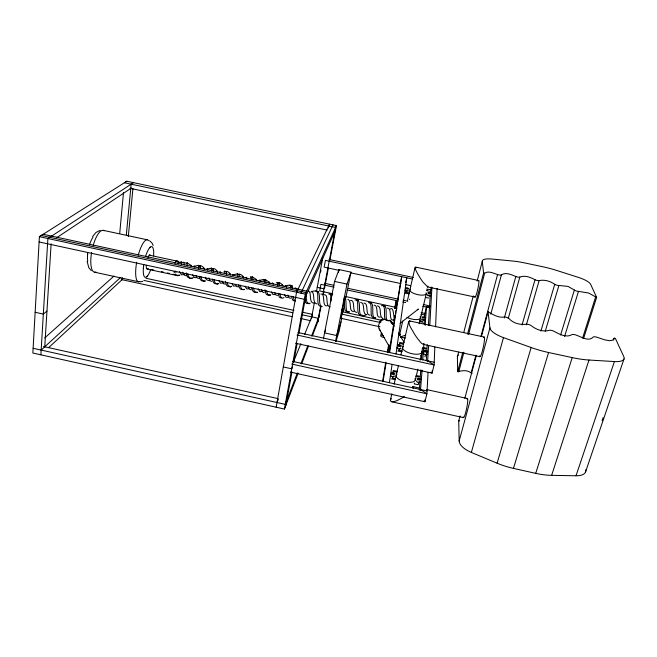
<?xml version="1.0" encoding="UTF-8"?>
<svg xmlns="http://www.w3.org/2000/svg" width="657" height="657" viewBox="0 0 657 657"><rect width="100%" height="100%" fill="white"/><g stroke="black" fill="none" stroke-linecap="round" stroke-linejoin="round"><path stroke-width="0.99" d="M198.726 268.45L198.537 265.313L193.643 266.438M187.253 265.978L187.179 262.866L186.9 263.211M416.546 267.736C412.35 265.773 419.051 275.891 419.659 277.172A16.482 3.195 59 0 0 422.952 282.05L427.674 286.937M399.029 345.492L399.973 345.697L399.029 345.508L399.727 342.453L403.628 343.266M392.582 373.414L393.502 373.677L392.574 373.472L393.256 370.499L397.099 371.295M434.819 347.068L434.113 364.947L432.076 373.11L295.551 343.241M435.607 326.825L437.119 288.349M432.175 370.885L432.076 373.11L430.696 372.199M425.892 349.097L422.911 348.448L423.051 347.635M87.471 256.173L87.619 254.004M428.044 372.552L426.902 393.806L424.923 401.739L290.328 372.067M427.576 361.752L428.66 345.533M429.801 325.092L431.92 287.29M425.038 399.752L424.923 401.739L423.954 401.066M40.882 354.821L47.879 238.524L51.591 236.101M416.119 376.395L416.316 375.64L416.144 376.404L419.067 377.085M426.286 360.865L427.255 344.654M428.405 325.396L430.228 294.993M430.351 292.965L431.222 287.043M44.709 347.454L51.115 243.829M585.757 469.804A19.784 8.738 19.9 0 1 576.025 475.767L551.634 475.356A44.914 20.006 18.7 0 1 535.71 473.36L513.446 468.392A44.594 20.08 18 0 1 497.111 463.201L471.365 452.443A19.176 8.878 17.1 0 1 459.161 441.003L458.734 420.866L459.719 420.882M420.48 390.554L422.065 370.203M422.771 360.011L423.896 343.71M425.169 325.371L426.434 307.033L429.998 306.54M419.297 390.299L419.889 382.119M420.119 379.056L420.784 369.85M421.523 359.625L422.336 348.374M424.118 323.835L424.414 319.745M424.562 317.701L424.865 313.611L426.434 307.033M391.252 398.536C387.942 403.694 396.294 401.37 398.397 399.883A18.938 6.521 -35.1 0 0 404.285 396.623L404.375 396.565M143.349 268.27L143.563 266.101M119.73 233.251L123.491 192.641M122.03 279.701L122.227 277.665M126.341 234.672L131.17 184.19M128.296 236.577L132.936 188.559M484.176 337.049L409.418 320.895C407.627 324.501 412.44 329.798 414.107 333.485A19.538 4.468 59.7 0 0 418.024 339.168C419.593 340.54 421.81 345.221 424.028 343.923M421.055 355.979L421.194 355.289M414.321 383.754L414.444 383.097M394.011 320.485L394.414 318.3M396.023 353.926L406.773 277.78L405.681 282.584M389.404 382.678L392.089 364.446M423.108 347.627L422.944 348.366M409.155 293.236L409.073 293.646M410.691 286.436L410.633 286.863M427.165 289.959L427.017 290.673L427.099 290.205M394.611 308.593C395.67 307.755 397.428 307.763 396.508 308.839M421.359 314.44L421.227 314.949L421.359 314.333M389.626 352.53L401.665 276.687L396.13 308.503M389.067 352.637L395.013 315.524M383.097 381.29L386.07 363.124M387.885 352.021L389.034 344.958M394.98 308.626L396.302 300.545L394.816 307.139M344.859 299.953L345.024 298.639L344.005 298.763M382.62 381.2L385.749 362.179M387.4 352.168L388.558 345.163M396.705 308.527L396.434 309.981M397.074 371.476L396.894 372.182L393.962 371.583M276.17 407.217L296.57 292.217L298.007 289.244M400.442 343.562L403.414 344.211L403.57 343.529M401.657 351.733L401.813 351.068M291.889 372.24L285.894 405.205L284.424 409.048L32.85 353.031L39.395 236.692L43.19 234.286L306.663 291.117L298.951 333.452M293.654 362.557L297.112 343.545M311.369 318.809L314.309 303.074M316.51 291.281L322.71 258.061M328.328 227.971L329.584 224.152L296.57 292.217M320.632 272.055L320.986 270.175M320.608 306.482L317.618 322.209L321.043 306.663M322.842 294.689L335.604 227.47L336.45 225.606L126.801 181.233L39.395 236.692L305.308 294.098L336.45 225.606L329.855 260.295M323.343 294.582L323.917 291.568M324.484 288.546L324.87 286.534L323.967 288.793L317.241 287.347M325.223 284.678L328.418 267.859M395.3 379.122L395.185 379.532M344.588 301.456L344.367 302.573M421.227 355.421L421.129 355.864M323.408 338.84L334.561 281.418L339.004 269.592L350.978 272.154L345.779 298.04M338.421 272.581L339.004 269.592M403.554 343.668L403.521 343.816M335.522 341.476L347.011 284.087L350.978 272.154M379.935 326.775L340.909 318.317L341.747 314.145L342.486 311.82L381.323 320.23M341.656 315.968L342.486 311.82M341.78 317.947L339.053 331.514L335.883 341.722M342.979 311.976L343.381 309.981M394.545 317.66L394.964 315.656M395.391 313.644L395.67 312.412M401.69 351.577L401.78 351.199M343.759 303.222L342.281 311.131M343.767 303.173L344.605 299.723M405.722 293.112L406.322 290.484M399.489 335.169L402.733 321.051M407.397 300.758L415.076 267.383M425.572 296.759L425.473 297.153M392.459 378.169L392.787 376.773M398.898 350.337L399.234 348.9M390.324 400.433L391.859 393.847M394.093 384.246L398.438 365.588M400.992 354.616L408.711 321.454M394.66 318.193C393.551 322.053 394.397 305.308 390.102 309.11M419.133 323.745L426.253 293.843M343.192 308.01L342.897 309.184M396.319 309.603L396.426 309.16M415.24 380.14L417.901 369.177M420.078 360.2L422.016 352.218M418.246 384.296L418.862 381.758M425.465 354.772L424.939 356.915M394.356 319.433L394.06 320.542M488.077 311.771C492.651 314.407 498.261 318.095 504.461 317.027A3.244 1.076 15 0 1 509.027 318.596C513.347 323.441 520.147 324.969 526.397 324.254A3.285 1.092 15.5 0 1 531.193 325.626C536.194 329.642 542.896 332.155 549.285 330.307A3.326 1.092 16 0 1 554.106 331.35C559.345 334.191 566.112 338.035 571.968 334.643A3.342 1.084 16.4 0 1 576.559 335.275C581.437 336.885 588.746 341.96 593.14 337.123A3.342 1.068 16.8 0 1 597.328 337.386L604.711 339.841L609.614 340.737L612.759 340.104L614.279 338.125L615.371 338.396L623.822 356.702A20.901 6.857 17.3 0 1 614.418 361.564L588.976 360.02A47.427 15.686 16.4 0 1 572.206 357.613L548.587 352.513A47.082 15.735 15.9 0 1 531.135 347.52L503.476 337.608A20.26 6.964 15.3 0 1 489.933 327.843L488.077 311.788L481.466 336.351M472.178 373.233A2.685 1.059 15.3 0 1 471.159 372.88C466.963 369.562 461.444 370.737 457.699 371.665L457.387 356.997L458.668 352.07M463.793 332.352L473.286 295.872M477.13 281.089L482.263 261.371A16.335 4.607 13.9 0 1 491.707 259.022L512.074 260.969A38.927 10.997 14.5 0 1 524.976 262.989L542.953 266.791A39.141 10.972 14.9 0 1 556.348 270.339L578.349 277.361A16.696 4.566 15.3 0 1 590.643 284.333L596.63 297.391L583.621 338.322M457.699 371.665L462.618 352.899M467.538 334.134L483.585 272.885L482.263 261.371M458.726 371.961L463.916 352.201M468.581 334.413L484.669 273.164C488.586 270.47 493.596 273.411 497.587 274.527A2.817 0.821 14.1 0 0 501.406 274.881C505.874 271.867 511.425 274.798 515.827 276.498A2.809 0.805 14.4 0 0 519.827 277.09C524.935 274.971 530.454 277.336 535.012 279.734A2.817 0.805 14.7 0 0 539.142 280.605C544.604 279.439 550.279 281.13 554.746 284.317A2.842 0.805 15.1 0 0 558.918 285.467L568.026 286.411L574.382 290.033A2.874 0.805 15.5 0 0 578.48 291.388L588.631 293.006L596.622 297.449M343.217 309.71L342.428 310.868L341.418 310.63M471.159 372.88L475.914 355.174M480.932 336.491L497.587 274.527M458.734 420.866L460.056 415.955M464.819 398.265L476.185 356.012M490.779 314.169L501.406 274.881M344.621 299.682L344.958 298.615M459.161 441.003L489.933 327.843M504.321 317.963L515.827 276.498M508.247 318.522L519.827 277.09M471.365 452.443L503.476 337.608M522.036 325.001L535.012 279.734M526.356 324.878L539.142 280.605M497.111 463.201L531.135 347.52M540.883 331.095L554.746 284.317M545.228 331.292L558.918 285.467M513.446 468.392L548.587 352.513M560.593 335.021L574.382 290.033M564.585 336.425L578.48 291.388M340.975 321.93L336.713 335.546L324.566 332.894L325.576 330.003M535.71 473.36L572.206 357.613M340.909 318.317L341.41 316.748M582.57 338.15L595.554 297.21M551.634 475.356L588.976 360.02M613.572 340.112L614.213 338.183M576.025 475.767L614.418 361.564M602.083 420.661L603.069 417.753M585.592 471.8L624.043 358.853M33.121 348.284L285.278 404.367L286.739 400.548M298.147 373.143L284.424 409.048L305.308 294.098L306.663 291.117M301.678 363.921L308.527 345.984M312.346 335.998L318.555 319.745M285.278 404.367L297.334 372.987M301.021 363.403L307.657 346.149M311.549 336.023L319.294 315.861L318.358 318.3L301.637 314.67M292.447 367.025L291.733 368.807L283.315 366.951M276.999 402.527L278.387 399.111M293.531 361.752L300.849 343.71M304.577 334.503L312.354 315.319M334.799 231.716L335.653 229.819L304.363 299.305L39.1 241.965M304.363 299.305L305.719 296.282M300.939 293.153L333.017 224.875M413.097 388.615L413.409 387.367L412.925 386.612M199.744 266.249C200.278 264.262 204.565 267.719 204.368 269.444M210.996 269.009L211.636 268.13L211.825 271.275M223.988 271.809L224.686 270.947L224.949 273.542M212.72 269.05C213.435 267.038 217.771 270.684 217.492 272.548M399.53 335.415L399.891 334.856M342.338 311.131L341.492 311.139M237.152 274.314L237.834 273.854L238.121 276.95M263.071 280.235L264.057 279.504L264.442 282.058M92.612 236.61L95.947 232.479L100.151 230.328M343.964 304.298L342.461 306.523M251.771 277.468L252.436 276.925L256.304 279.414M225.868 271.612C227.076 270.676 230.328 273.082 230.525 274.897M219.413 272.335L220.309 271.637L220.777 273.213M264.837 280.284L265.551 279.751L269.354 282.198M190.407 265.715L190.982 265.313L191.277 266.372M399.973 334.733L400.458 334.15M238.893 274.421C240.363 273.542 243.763 276.104 243.739 278.256M276.326 282.765L277.287 282.51L277.697 285.483M250.358 276.893L251.007 276.843L251.286 279.783M291.01 285.926L292.069 285.696L292.57 288.694M232.553 274.963L237.662 273.739M147.496 275.997L146.766 276.778M216.391 271.292L217.048 270.939M258.669 280.555L263.851 279.389M271.62 283.52L272.54 282.88L273.263 284.144M268.36 282.789L269.263 282.173L269.961 283.471M354.936 300.044C360.323 297.703 355.256 314.547 360.291 314.949M149.64 247.771L150.387 247.057M177.981 261.314L178.285 264.007M181.225 262.02L181.702 261.913M206.733 269.099L211.57 268.122M315.672 291.248C320.197 290.599 315.032 306.885 321.018 306.219M203.489 268.376L203.941 268.089M245.718 277.615L246.474 277.279L247.032 278.921M242.466 276.884L243.197 276.581M310.835 292.127L311.796 291.396L316.428 290.723M278.1 282.871C279.603 281.952 282.494 284.399 283.093 286.099M328.829 294.081C331.678 292.759 330.438 299.42 331.046 301.07M349.59 311.714C343.726 314.629 347.808 299.025 344.449 296.759M330.422 294.426L331.399 293.95L332.064 295.215M381.38 305.743C387.581 303.329 381.512 321.823 387.31 320.246M297.843 289.146L298.623 288.563M289.614 285.36L290.46 285.343L290.911 288.341M383.245 305.809C389.149 304.511 383.13 323.187 389.215 320.288A7.153 6.315 52.5 0 1 391.564 323.548M284.859 286.173L285.779 285.738L286.509 287.257M281.598 285.442L282.494 285.031M48.717 347.561L122.235 279.512M41.169 350.074L120.51 277.5M310.145 303.181C305.71 305.883 306.449 296.726 305.981 294.213M393.683 319.86C387.991 321.79 392.697 307.575 387.154 308.092M324.147 294.779C329.149 293.934 324.755 306.564 330.184 306.803M370.261 302.746C375.566 303.238 369.842 318.76 375.705 317.742M44.66 337.977L113.99 276.088M320.879 294.04C325.888 293.055 321.314 307.509 327.465 305.727M368.413 302.614C373.997 302.163 368.257 317.495 373.8 317.635M283.947 297.514C281.5 300.035 279.972 295.683 279.964 293.704M380.329 317.093C374.687 318.44 379.229 305.209 374.055 305.135M255.647 279.578L256.378 279.48L256.846 280.851M46.959 311.065L43.329 314.079L35.141 312.28M193.273 277.476C190.645 280.408 187.861 276.49 187.836 273.788M317.479 291.363C321.38 293.022 317.438 306.556 322.332 306.499M270.881 294.689C268.393 297.186 266.767 292.882 266.742 290.846M229.63 273.87L230.049 273.714M343.972 299.214C345.27 302.409 342.79 312.494 347.668 311.673M350.542 300.438C355.856 299.682 351.364 312.313 356.784 312.404M423.527 319.647L422.87 319.655M423.962 317.635L423.272 317.356L424.028 317.545M484.62 273.189L483.593 272.901M400.146 323.277L418.402 309.061M231.781 286.23C229.186 288.661 227.281 284.514 227.199 282.305M294.853 288.136L295.749 287.93L296.356 289.203M353.86 311.402C348.169 312.239 352.226 300.914 347.865 299.288M218.797 283.422C216.161 285.82 214.133 281.746 214.051 279.463M304.725 298.352C304.914 300.101 305.448 305.053 308.207 303.132M357.038 299.896C362.82 301.596 354.706 321.092 366.91 314.391M406.831 288.3L407.603 288.464M407.537 288.563L406.847 288.407M56.658 237.744L131.392 188.042M179.936 275.012L179.09 275.505L177.135 275.086M363.929 303.14C369.177 303 364.676 315.582 370.195 315.13M47.879 238.524L133.502 182.654M360.644 302.401C365.464 302.934 361.892 312.354 365.941 314.793M265.001 289.762C265.173 291.708 266.036 296.529 268.918 294.632M126.801 181.233L124.411 182.753L335.604 227.47M184.346 274.371L181.619 274.881L179.402 271.538M253.536 287.996C253.692 289.877 254.891 293.975 257.462 292.16M223.084 282.904L220.555 283.257L218.789 280.465M240.363 285.146C240.536 287.076 241.817 291.141 244.42 289.335M262.02 291.47L259.704 291.667L258.135 288.735M427.764 286.928L427.962 286.123M314.103 303.033C308.388 303.411 312.132 292.899 308.396 290.714M225.45 281.221C225.647 283.339 226.813 288.029 229.81 286.173M200.935 276.622C201.157 278.724 202.717 282.658 205.419 280.892M274.897 294.426L273.008 294.632L271.423 291.954M211.726 281.41C209.493 280.022 205.953 281.295 205.567 277.254M294.755 300.536C292.316 301.703 291.823 297.81 291.56 296.217M377.348 305.866C382.366 306.441 378.399 316.518 382.817 318.341M248.724 288.801L246.745 288.932L245.069 286.197M281.648 297.695C279.168 298.861 278.576 295.009 278.322 293.351M405.681 335.144L400.483 336.901M287.807 297.375L285.861 297.251L284.538 294.5M181.554 264.672L181.094 262.135M235.452 286.107L233.465 285.976L232.028 283.66M238.68 286.83L236.717 286.666L235.305 284.317M196.607 277.591L194.447 277.599L192.583 274.741M316.994 303.961C311.837 302.943 315.335 294.057 311.796 291.396M277.739 295.379L275.965 295.083L274.716 292.611M142.815 281.327L140.064 281.878M242.08 289.376C239.624 289.893 239.091 286.518 238.729 284.793M290.673 298.286L288.99 297.785L287.84 295.165M251.335 289.803L249.668 289.376L248.346 286.854M203.029 280.925C200.484 281.451 199.695 278.133 199.309 276.277M199.367 278.494L197.305 278.001L195.843 275.39M180.634 262.258L180.585 262.266A2.513 1.199 19.4 0 1 179.41 262.315M225.203 284.169L223.454 283.676L222.058 281.114M361.44 315.45L362.204 315.13L361.793 315.04M285.524 285.713L290.098 285.048M425.835 313.471L421.088 312.798M264.229 292.677L262.652 292.069L261.429 289.392M186.136 275.743L184.083 274.996L182.654 272.187M431.509 289.811L426.713 289.105M259.326 280.054L260.139 281.525M342.732 309.776L341.895 309.275M295.445 301.169L294.057 299.912L293.194 296.57M233.235 274.404L233.81 275.57M179.386 262.242L178.655 262.003M130.029 188.313L327.186 230.106M415.347 267.038L478.723 280.531M328.993 259.458L413.335 277.476M412.038 278.905L325.42 260.394L324.156 267.144L339.275 270.388M427.452 286.895L475.118 297.095M350.624 272.819L400.959 283.594M405.722 284.612L410.494 285.631M427.009 290.706L429.53 291.248M406.667 292.505L409.171 293.038M405.747 293.137L409.007 293.835M425.424 297.358L428.684 298.064M103.174 230.336L147.258 239.797M334.561 281.418L347.011 284.087M324.476 283.282L334.019 285.335M348.358 288.423L398.241 299.149M403.053 300.183L407.866 301.218M423.289 304.536L430.031 305.981M334.043 287.158L320.92 284.333L319.68 290.944L332.754 293.761M347.183 289.983L398.052 300.922M402.774 301.941L405.615 302.548M422.648 306.219L429.818 307.755M345.853 296.586L395.621 307.312M421.392 314.268L424.619 314.966M149.328 255.154L176.166 260.936M187.27 263.326L183.648 262.545L184.691 264.845M198.701 265.798L200.303 266.142L200.352 268.237M211.759 268.606L213.369 268.959L213.476 271.628M224.85 271.431L226.46 271.776L226.591 274.462M237.949 274.256L239.559 274.601L239.723 276.728M251.073 277.082L252.682 277.435L252.929 280.145M264.213 279.915L265.83 280.268L266.118 282.986M277.369 282.756L278.987 283.101L279.291 285.261M290.55 285.598L292.168 285.943M316.97 291.289L318.596 291.642M330.216 294.147L331.834 294.492M344.186 297.153L345.106 297.358M356.751 299.863L358.377 300.216M370.047 302.729L371.681 303.082M383.376 305.604L385.01 305.957M41.301 235.485L305.99 292.603M419.839 320.78L422.328 321.314M419.667 321.56L422.886 322.258M151.767 269.592L153.713 270.019M161.515 271.702L163.47 272.129M167.371 272.975L169.325 273.394M173.234 274.24L175.181 274.659M190.85 278.051L192.049 278.313M203.826 280.859L205.017 281.114M218.009 283.931L216.416 283.586C213.78 284.711 212.753 281.015 212.433 279.11M229.416 286.395L231.018 286.739M243.353 289.409L244.051 289.565M257.101 292.39L255.499 292.037C252.953 293.194 252.198 289.392 251.91 287.643M268.557 294.87L270.167 295.215M307.878 303.37L309.496 303.723M347.372 311.919L348.998 312.272M373.907 317.66L375.426 317.988M387.039 320.501L388.673 320.854M147.086 269.074L177.792 275.71M341.747 314.145L380.855 322.612M146.026 278.272L293.909 310.359M302.688 312.264L312.453 314.375M143.875 280.424L292.792 312.757M400.745 337.057L405.426 338.076M94.559 272.195L138.553 281.754M391.515 401.755L463.407 417.606M423.404 344.399L479.906 356.677M121.323 279.553L292.102 316.666M300.931 318.579L310.745 320.715M423.108 347.504L426.541 348.251M398.873 350.288L401.838 350.937M397.789 351.035L401.632 351.873M297.999 332.541L434.22 362.262M297.038 335.029L434.113 364.947L427.797 360.857M391.367 378.859L395.153 379.689M416.316 375.508L419.7 376.247M392.434 378.12L395.366 378.76M414.312 383.893L418.115 384.731M412.719 386.513L420.012 388.115M426.672 389.585L467.546 398.569M292.759 361.432L427.058 390.956M291.774 364.077L426.902 393.806L420.726 389.56M43.518 346.51L277.829 398.569M409.393 320.887L410.625 321.593M194.119 265.978L194.546 267.046M428.619 295.354L429.251 295.313M149.566 240.733L152.054 243.123L153.188 245.504M187.179 262.866L190.924 265.28M207.201 268.787L207.645 270.109M178.236 261.732L177.932 261.396A8.672 0.641 -78.7 0 1 177.99 261.289A7.153 2.472 -80.7 0 0 176.166 261.116M91.298 270.676L88.81 267.711L87.151 261.486M278.683 282.584L278.987 283.101M265.551 279.751L265.83 280.268M252.436 276.925L252.682 277.435M239.353 274.109L239.559 274.601M226.279 271.292L226.46 271.776M213.221 268.475L213.369 268.959M209.879 280.268L208.836 277.903M391.564 321.823L394.192 326.11M398.388 332.976L404.162 342.412M200.188 265.666L200.303 266.142M379.204 329.001L390.168 348.185M187.286 276.605L186.301 273.747M383.351 335.555A3.195 1.224 12.6 0 1 381.093 334.208A3.195 1.224 12.6 0 1 382.095 333.165M384.706 337.575A3.186 1.232 12.6 0 1 381.117 336.368A3.186 1.232 12.6 0 1 381.487 334.906M426.68 353.638A1.914 0.747 13.9 0 1 426.344 354.649A1.914 0.747 13.9 0 1 423.724 353.959A1.914 0.747 13.9 0 1 424.061 352.957M419.741 381.372A1.889 0.797 14.1 0 1 419.7 382.505A1.889 0.797 14.1 0 1 417.138 381.996A1.889 0.797 14.1 0 1 417.006 380.838M419.552 378.588A1.889 0.797 14.1 0 1 420.381 380.058A1.889 0.797 14.1 0 1 417.326 379.261A1.889 0.797 14.1 0 1 418.879 378.407M393.855 375.697A1.881 0.797 13.3 0 1 393.699 376.814A1.881 0.797 13.3 0 1 391.104 376.247A1.881 0.797 13.3 0 1 391.268 375.122M400.433 347.923A1.905 0.747 13.1 0 1 400.023 348.916A1.905 0.747 13.1 0 1 397.419 348.235A1.905 0.747 13.1 0 1 397.83 347.241M407.644 290.312A1.61 0.534 12.7 0 1 407.931 291.166A1.61 0.534 12.7 0 1 405.632 290.755A1.61 0.534 12.7 0 1 405.656 289.959M424.151 319.359A1.601 0.575 13.3 0 1 424.241 320.23A1.601 0.575 13.3 0 1 421.958 319.737A1.601 0.575 13.3 0 1 422.18 318.932M426.048 292.759A8.418 2.792 12.9 0 1 417.4 294.566A8.418 2.792 12.9 0 1 410.559 289.179M478.485 280.769A8.484 0.895 -77.4 0 1 477.746 289.269A8.484 0.895 -77.4 0 1 474.896 296.586M429.957 295.133A1.618 0.534 13.2 0 1 430.072 295.954A1.618 0.534 13.2 0 1 427.756 295.461A1.618 0.534 13.2 0 1 427.97 294.706M421.966 351.125A9.97 3.909 13.5 0 1 411.019 353.499A9.97 3.909 13.5 0 1 403.48 346.354M415.035 378.547A9.839 4.156 13.7 0 1 404.794 381.758A9.839 4.156 13.7 0 1 396.992 374.194M390.02 320.214A7.153 6.25 -30.1 0 1 392.401 324.361M380.625 330.717A7.153 6.25 -30.1 0 1 378.982 324.057A7.153 6.25 -30.1 0 1 385.01 319.203M379.672 321.651A7.153 6.315 52.5 0 1 383.195 318.932M418.049 309.307A6.611 5.97 51.8 0 1 417.302 309.702M409.475 299.444A6.611 5.97 51.8 0 1 409.754 299.124M420.053 316.658A8.327 2.981 13.1 0 1 416.957 319.589A8.327 2.981 13.1 0 1 406.987 317.339M457.387 356.997A15.62 5.987 15.1 0 1 458.356 354.994M466.971 398.988A9.773 1.191 -78.3 0 1 466.61 408.539A9.773 1.191 -78.3 0 1 463.21 416.899M483.708 337.435A10.044 1.265 -77.8 0 1 483.199 347.569A10.044 1.265 -77.8 0 1 479.618 355.823M343.315 309.184A9.609 4.886 -63.6 0 1 341.755 310.318M178.532 261.987A1.675 0.657 21.3 0 1 178.154 261.741M180.79 262.307A2.924 0.944 9.2 0 0 181.209 262.168A8.73 0.673 -78.4 0 1 181.217 262.053M181.48 263.235A10.52 3.876 -66.3 0 1 183.746 262.283M179.106 275.119A7.679 3.778 -72.5 0 1 176.47 275.242M174.992 263.408A6.726 2.538 88.8 0 1 176.175 261.026M176.478 275.357A8.024 3.835 -85.5 0 1 175.427 274.117M175.945 272.598A8.196 3.277 86.3 0 1 175.501 271.127M174.36 272.77A7.802 3.885 -87.5 0 1 174.031 271.76M395.366 311.27A8.163 1.199 -63.3 0 1 395.621 310.86M149.311 255.261A7.219 1.922 -78 0 1 150.543 255.474M148.08 268.467A7.219 1.922 -78 0 1 147.874 268.705M147.882 268.647A7.219 1.922 -78 0 1 146.248 265.297M147.973 257.478A7.219 1.922 -78 0 1 149.32 255.195M186.301 273.205A8.204 1.61 82.1 0 1 186.227 272.877M187.713 277.139A7.933 3.811 -83.3 0 1 187.327 276.515M190.243 278.338A7.703 3.589 -85.7 0 1 187.984 276.556M93.187 245.422A21.369 6.923 -78.1 0 1 104.151 230.73M95.963 272.014A21.369 6.923 -78.1 0 1 91.594 252.477M138.266 255.146A21.426 5.839 -78 0 1 148.564 240.667M139.744 281.525A21.426 5.839 -78 0 1 136.672 262.217M87.726 261.158A15.653 5.174 -78.1 0 1 87.71 253.249M89.467 244.93A15.653 5.174 -78.1 0 1 92.982 237.259M145.649 256.271A15.702 4.18 -78 0 1 151.471 246.597A15.702 4.18 -78 0 1 153.598 255.951M150.716 269.542A15.702 4.18 -78 0 1 144.77 277.139A15.702 4.18 -78 0 1 143.768 264.582M426.278 351.421L425.334 351.199L426.278 351.421M419.453 379.344L418.517 379.122L419.453 379.344M429.834 293.301L429.062 293.137L429.785 293.334M424.693 351.709A1.922 0.747 13.9 0 0 427.666 351.791A1.922 0.747 13.9 0 0 425.063 350.468A1.922 0.747 13.9 0 0 424.693 351.709M391.892 373.973A1.881 0.797 13.3 0 0 394.865 374.022A1.881 0.797 13.3 0 0 392.369 372.667A1.881 0.797 13.3 0 0 391.892 373.973M398.347 345.968A1.905 0.747 13.1 0 0 401.345 346.067A1.905 0.747 13.1 0 0 398.807 344.753A1.905 0.747 13.1 0 0 398.347 345.968M406.248 288.661A1.61 0.534 12.6 0 0 408.777 288.801A1.61 0.534 12.6 0 0 406.617 287.799A1.61 0.534 12.6 0 0 406.248 288.661M422.706 317.766A1.601 0.567 13.3 0 0 425.186 317.873A1.601 0.567 13.3 0 0 423.018 316.822A1.601 0.567 13.3 0 0 422.706 317.766M428.52 293.433A1.618 0.534 13.1 0 0 431.025 293.572A1.618 0.534 13.1 0 0 428.816 292.554A1.618 0.534 13.1 0 0 428.52 293.433"/></g></svg>
